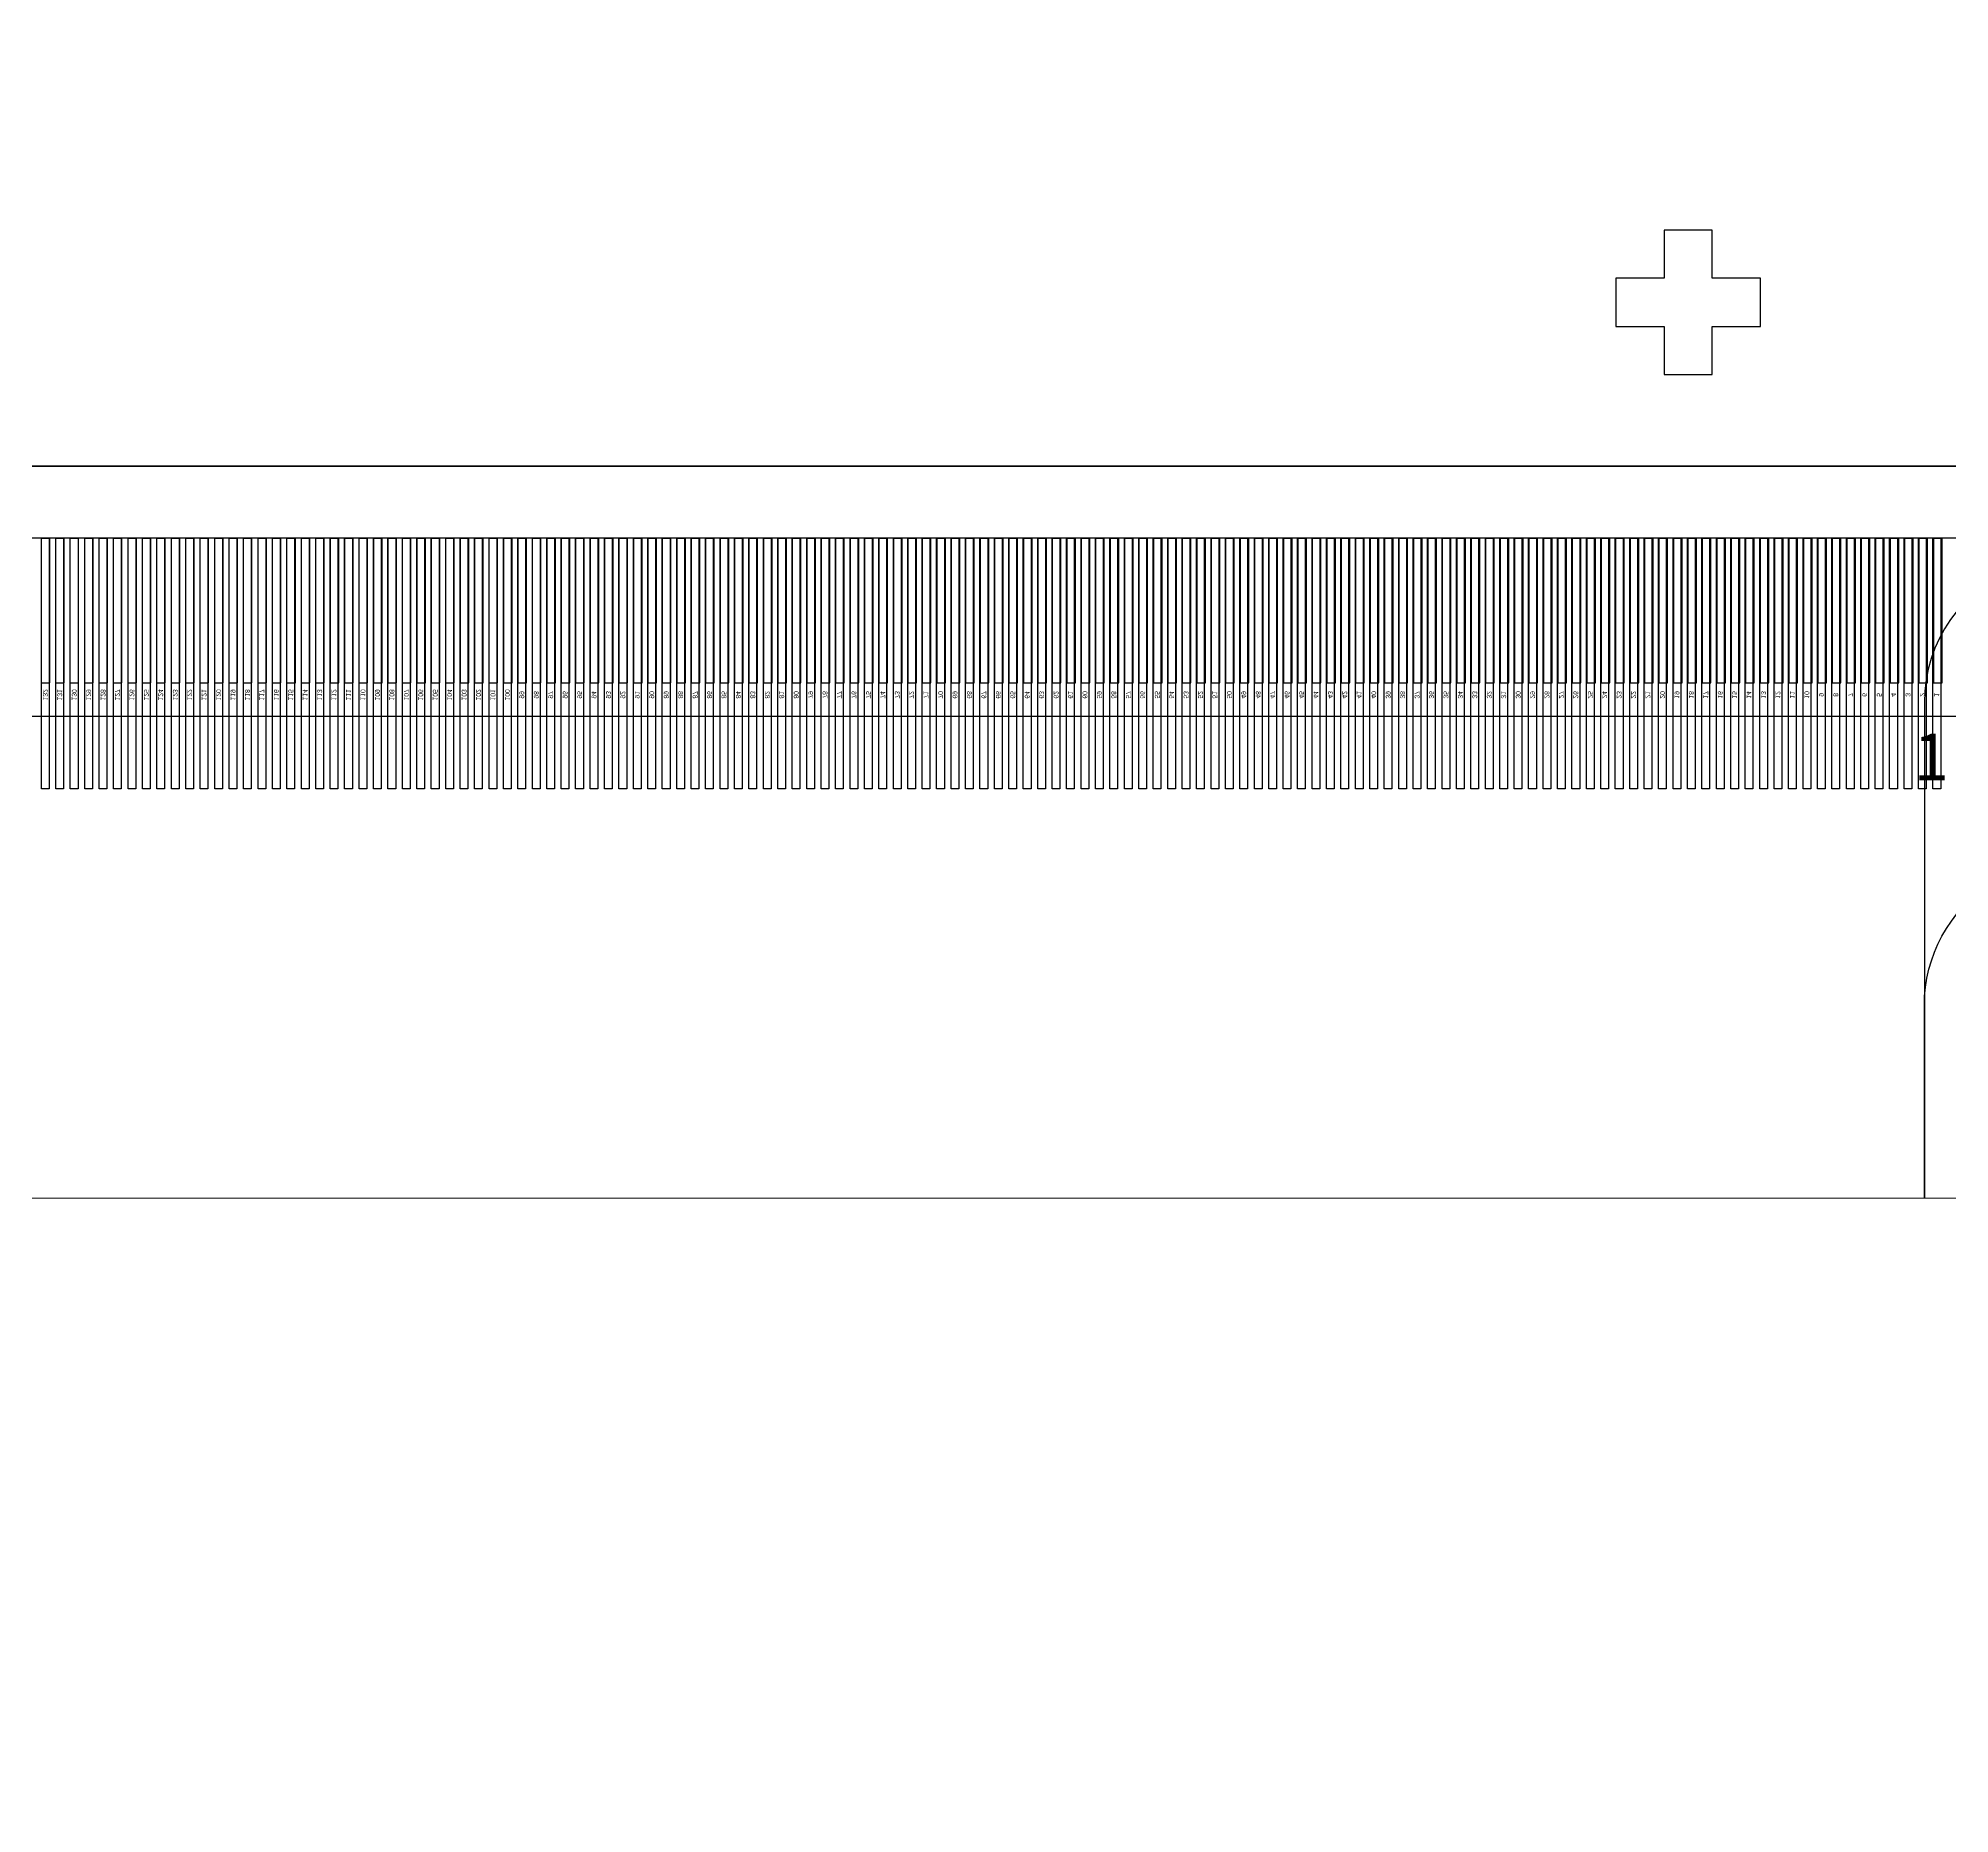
# Model space of a CAD drawing. Header units: inches. Extents: x 1765 to 5217, y -1519 to 441.
# Drawn here: x 4188.571 to 4192.541, y -764.237 to -760.55 of the extents above; entities that cross this region are included whole.
import ezdxf
from ezdxf.enums import TextEntityAlignment as Align

# ---------------------------------------------------------------- set-up
doc = ezdxf.new("R2010")
doc.units = ezdxf.units.IN
doc.header["$MEASUREMENT"] = 0
doc.layers.add('DIM', color=3, linetype='Continuous', lineweight=15)
doc.layers.add('L63', color=5, linetype='Continuous')
doc.styles.add('Chinese', font='')
doc.styles.add('MBC_Arial_Font', font='arial.ttf', dxfattribs={"width": 0.8})
doc.styles.add('宋体', font='')
doc.styles.get('Chinese').set_extended_font_data('SimSun')
doc.styles.get('宋体').set_extended_font_data('SimSun')
doc.dimstyles.new('YanXiu', dxfattribs={"dimtxt": 2.5, "dimasz": 2.2, "dimexe": 0.66, "dimexo": 0.66, "dimgap": 0.66, "dimtad": 0, "dimdsep": 46, "dimtxsty": 'Chinese', "dimcen": 0, "dimclrd": 119, "dimclre": 119, "dimclrt": 42, "dimazin": 2, "dimtfac": 1, "dimtofl": 0, "dimtmove": 0, "dimatfit": 3, "dimfxl": 0, "dimlwd": 5, "dimlwe": 5, "dimarcsym": 0})

# ---------------------------------------------------------------- blocks, each defined once
blk = doc.blocks.new('*D18')
at = {"layer": 'Defpoints', "color": 0, "transparency": 16777216}
for p in [(4193.7323, -761.9585), (4206.1187, -761.9585), (4189.3673, -762.9585)]:
    blk.add_point(p, dxfattribs=at)
at = {"layer": 'DIM', "color": 119, "lineweight": 5, "transparency": 16777216}
for p, q in [((4206.1187, -759.7585), (4206.1187, -757.5585)), ((4194.3923, -761.9585), (4206.7787, -761.9585)), ((4190.0273, -762.9585), (4206.7787, -762.9585)), ((4206.1187, -765.1585), (4206.1187, -767.3585))]:
    blk.add_line(p, q, dxfattribs=at)
at = {"layer": 'DIM', "color": 119, "transparency": 16777216}
for points in [[(4205.7521, -759.7585), (4206.4854, -759.7585), (4206.1187, -761.9585)], [(4205.7521, -765.1585), (4206.4854, -765.1585), (4206.1187, -762.9585)]]:
    blk.add_solid(points, dxfattribs=at)
at = {"layer": 'DIM', "color": 42, "transparency": 16777216, "insert": (4206.1187, -756.3916), "char_height": 2.5, "attachment_point": 5, "rotation": 90, "style": '宋体'}
blk.add_mtext('1', dxfattribs=at)

msp = doc.modelspace()

# ---------------------------------------------------------------- linework, layer by layer
msp.add_lwpolyline([(4205.0793, -727.2435), (4205.0793, -752.9585, -0.414214), (4196.0793, -761.9585), (4179.2923, -761.9585, -0.414214), (4170.2923, -752.9585), (4170.2923, -727.2435, -0.414214), (4178.7123, -718.8235), (4196.6593, -718.8235, -0.414214)], format="xyb", close=True)
at = {"color": 2}
msp.add_lwpolyline([(4205.0793, -727.2435), (4205.0793, -752.9585, -0.414214), (4196.0793, -761.9585), (4179.2923, -761.9585, -0.414214), (4170.2923, -752.9585), (4170.2923, -727.2435, -0.414214), (4178.7123, -718.8235), (4196.6593, -718.8235, -0.414214)], format="xyb", close=True, dxfattribs=at)
for points in [[(4182.8837, -762.9585), (4182.8837, -761.9294, 0.315299), (4182.6863, -761.6475), (4182.2732, -761.4971, -0.315299), (4182.0758, -761.2152), (4182.0758, -757.8079, 0.263643), (4181.93, -757.5505), (4180.5381, -756.7168, -0.263643), (4180.4408, -756.5452), (4180.4408, -754.4512, -0.414214), (4180.6408, -754.2512), (4194.7308, -754.2512, -0.414214), (4194.9308, -754.4512), (4194.9308, -756.5452, -0.263643), (4194.8336, -756.7168), (4193.4417, -757.5505, 0.263643), (4193.2958, -757.8079), (4193.2958, -761.2152, -0.315299), (4193.0984, -761.4971), (4192.6854, -761.6475, 0.315299), (4192.488, -761.9294), (4192.488, -762.9585)], [(4192.488, -762.9585), (4192.488, -762.5582, -0.254671), (4192.6253, -762.3062), (4192.9333, -762.1073, 0.254671), (4193.0248, -761.9393), (4193.0248, -761.7885, 0.414214), (4192.8248, -761.5885), (4182.5468, -761.5885, 0.414214), (4182.3468, -761.7885), (4182.3468, -761.9393, 0.254671), (4182.4384, -762.1073), (4182.7464, -762.3062, -0.254671), (4182.8837, -762.5582), (4182.8837, -762.9585)]]:
    msp.add_lwpolyline(points, format="xyb")
msp.add_lwpolyline([(4176.2774, -761.4385), (4199.0942, -761.4385)], close=True)
for points in [[(4188.5948, -761.5885), (4188.5768, -761.5885), (4188.5768, -761.8885), (4188.5948, -761.8885)], [(4188.5948, -761.5885), (4188.5768, -761.5885), (4188.5768, -761.8885), (4188.5948, -761.8885)], [(4188.6248, -761.5885), (4188.6068, -761.5885), (4188.6068, -761.8885), (4188.6248, -761.8885)], [(4188.6248, -761.5885), (4188.6068, -761.5885), (4188.6068, -761.8885), (4188.6248, -761.8885)], [(4188.6548, -761.5885), (4188.6368, -761.5885), (4188.6368, -761.8885), (4188.6548, -761.8885)], [(4188.6548, -761.5885), (4188.6368, -761.5885), (4188.6368, -761.8885), (4188.6548, -761.8885)], [(4188.6848, -761.5885), (4188.6668, -761.5885), (4188.6668, -761.8885), (4188.6848, -761.8885)], [(4188.6848, -761.5885), (4188.6668, -761.5885), (4188.6668, -761.8885), (4188.6848, -761.8885)], [(4188.7148, -761.5885), (4188.6968, -761.5885), (4188.6968, -761.8885), (4188.7148, -761.8885)], [(4188.7148, -761.5885), (4188.6968, -761.5885), (4188.6968, -761.8885), (4188.7148, -761.8885)], [(4188.7448, -761.5885), (4188.7268, -761.5885), (4188.7268, -761.8885), (4188.7448, -761.8885)], [(4188.7448, -761.5885), (4188.7268, -761.5885), (4188.7268, -761.8885), (4188.7448, -761.8885)], [(4188.7748, -761.5885), (4188.7568, -761.5885), (4188.7568, -761.8885), (4188.7748, -761.8885)], [(4188.7748, -761.5885), (4188.7568, -761.5885), (4188.7568, -761.8885), (4188.7748, -761.8885)], [(4188.8048, -761.5885), (4188.7868, -761.5885), (4188.7868, -761.8885), (4188.8048, -761.8885)], [(4188.8048, -761.5885), (4188.7868, -761.5885), (4188.7868, -761.8885), (4188.8048, -761.8885)], [(4188.8348, -761.5885), (4188.8168, -761.5885), (4188.8168, -761.8885), (4188.8348, -761.8885)], [(4188.8348, -761.5885), (4188.8168, -761.5885), (4188.8168, -761.8885), (4188.8348, -761.8885)], [(4188.8648, -761.5885), (4188.8468, -761.5885), (4188.8468, -761.8885), (4188.8648, -761.8885)], [(4188.8648, -761.5885), (4188.8468, -761.5885), (4188.8468, -761.8885), (4188.8648, -761.8885)], [(4188.8948, -761.5885), (4188.8768, -761.5885), (4188.8768, -761.8885), (4188.8948, -761.8885)], [(4188.8948, -761.5885), (4188.8768, -761.5885), (4188.8768, -761.8885), (4188.8948, -761.8885)], [(4188.9248, -761.5885), (4188.9068, -761.5885), (4188.9068, -761.8885), (4188.9248, -761.8885)], [(4188.9248, -761.5885), (4188.9068, -761.5885), (4188.9068, -761.8885), (4188.9248, -761.8885)], [(4188.9548, -761.5885), (4188.9368, -761.5885), (4188.9368, -761.8885), (4188.9548, -761.8885)], [(4188.9548, -761.5885), (4188.9368, -761.5885), (4188.9368, -761.8885), (4188.9548, -761.8885)], [(4188.9848, -761.5885), (4188.9668, -761.5885), (4188.9668, -761.8885), (4188.9848, -761.8885)], [(4188.9848, -761.5885), (4188.9668, -761.5885), (4188.9668, -761.8885), (4188.9848, -761.8885)], [(4189.0148, -761.5885), (4188.9968, -761.5885), (4188.9968, -761.8885), (4189.0148, -761.8885)], [(4189.0148, -761.5885), (4188.9968, -761.5885), (4188.9968, -761.8885), (4189.0148, -761.8885)], [(4189.0448, -761.5885), (4189.0268, -761.5885), (4189.0268, -761.8885), (4189.0448, -761.8885)], [(4189.0448, -761.5885), (4189.0268, -761.5885), (4189.0268, -761.8885), (4189.0448, -761.8885)], [(4189.0748, -761.5885), (4189.0568, -761.5885), (4189.0568, -761.8885), (4189.0748, -761.8885)], [(4189.0748, -761.5885), (4189.0568, -761.5885), (4189.0568, -761.8885), (4189.0748, -761.8885)], [(4189.1048, -761.5885), (4189.0868, -761.5885), (4189.0868, -761.8885), (4189.1048, -761.8885)], [(4189.1048, -761.5885), (4189.0868, -761.5885), (4189.0868, -761.8885), (4189.1048, -761.8885)], [(4189.1348, -761.5885), (4189.1168, -761.5885), (4189.1168, -761.8885), (4189.1348, -761.8885)], [(4189.1348, -761.5885), (4189.1168, -761.5885), (4189.1168, -761.8885), (4189.1348, -761.8885)], [(4189.1648, -761.5885), (4189.1468, -761.5885), (4189.1468, -761.8885), (4189.1648, -761.8885)], [(4189.1648, -761.5885), (4189.1468, -761.5885), (4189.1468, -761.8885), (4189.1648, -761.8885)], [(4189.1948, -761.5885), (4189.1768, -761.5885), (4189.1768, -761.8885), (4189.1948, -761.8885)], [(4189.1948, -761.5885), (4189.1768, -761.5885), (4189.1768, -761.8885), (4189.1948, -761.8885)], [(4189.2248, -761.5885), (4189.2068, -761.5885), (4189.2068, -761.8885), (4189.2248, -761.8885)], [(4189.2248, -761.5885), (4189.2068, -761.5885), (4189.2068, -761.8885), (4189.2248, -761.8885)], [(4189.2548, -761.5885), (4189.2368, -761.5885), (4189.2368, -761.8885), (4189.2548, -761.8885)], [(4189.2548, -761.5885), (4189.2368, -761.5885), (4189.2368, -761.8885), (4189.2548, -761.8885)], [(4189.2848, -761.5885), (4189.2668, -761.5885), (4189.2668, -761.8885), (4189.2848, -761.8885)], [(4189.2848, -761.5885), (4189.2668, -761.5885), (4189.2668, -761.8885), (4189.2848, -761.8885)], [(4189.3148, -761.5885), (4189.2968, -761.5885), (4189.2968, -761.8885), (4189.3148, -761.8885)], [(4189.3148, -761.5885), (4189.2968, -761.5885), (4189.2968, -761.8885), (4189.3148, -761.8885)], [(4189.3448, -761.5885), (4189.3268, -761.5885), (4189.3268, -761.8885), (4189.3448, -761.8885)], [(4189.3448, -761.5885), (4189.3268, -761.5885), (4189.3268, -761.8885), (4189.3448, -761.8885)], [(4189.3748, -761.5885), (4189.3568, -761.5885), (4189.3568, -761.8885), (4189.3748, -761.8885)], [(4189.3748, -761.5885), (4189.3568, -761.5885), (4189.3568, -761.8885), (4189.3748, -761.8885)], [(4189.4048, -761.5885), (4189.3868, -761.5885), (4189.3868, -761.8885), (4189.4048, -761.8885)], [(4189.4048, -761.5885), (4189.3868, -761.5885), (4189.3868, -761.8885), (4189.4048, -761.8885)], [(4189.4348, -761.5885), (4189.4168, -761.5885), (4189.4168, -761.8885), (4189.4348, -761.8885)], [(4189.4348, -761.5885), (4189.4168, -761.5885), (4189.4168, -761.8885), (4189.4348, -761.8885)], [(4189.4648, -761.5885), (4189.4468, -761.5885), (4189.4468, -761.8885), (4189.4648, -761.8885)], [(4189.4648, -761.5885), (4189.4468, -761.5885), (4189.4468, -761.8885), (4189.4648, -761.8885)], [(4189.4948, -761.5885), (4189.4768, -761.5885), (4189.4768, -761.8885), (4189.4948, -761.8885)], [(4189.4948, -761.5885), (4189.4768, -761.5885), (4189.4768, -761.8885), (4189.4948, -761.8885)], [(4189.5248, -761.5885), (4189.5068, -761.5885), (4189.5068, -761.8885), (4189.5248, -761.8885)], [(4189.5248, -761.5885), (4189.5068, -761.5885), (4189.5068, -761.8885), (4189.5248, -761.8885)], [(4189.5548, -761.5885), (4189.5368, -761.5885), (4189.5368, -761.8885), (4189.5548, -761.8885)], [(4189.5548, -761.5885), (4189.5368, -761.5885), (4189.5368, -761.8885), (4189.5548, -761.8885)], [(4189.5848, -761.5885), (4189.5668, -761.5885), (4189.5668, -761.8885), (4189.5848, -761.8885)], [(4189.5848, -761.5885), (4189.5668, -761.5885), (4189.5668, -761.8885), (4189.5848, -761.8885)], [(4189.6148, -761.5885), (4189.5968, -761.5885), (4189.5968, -761.8885), (4189.6148, -761.8885)], [(4189.6148, -761.5885), (4189.5968, -761.5885), (4189.5968, -761.8885), (4189.6148, -761.8885)], [(4189.6448, -761.5885), (4189.6268, -761.5885), (4189.6268, -761.8885), (4189.6448, -761.8885)], [(4189.6448, -761.5885), (4189.6268, -761.5885), (4189.6268, -761.8885), (4189.6448, -761.8885)], [(4189.6748, -761.5885), (4189.6568, -761.5885), (4189.6568, -761.8885), (4189.6748, -761.8885)], [(4189.6748, -761.5885), (4189.6568, -761.5885), (4189.6568, -761.8885), (4189.6748, -761.8885)], [(4189.7048, -761.5885), (4189.6868, -761.5885), (4189.6868, -761.8885), (4189.7048, -761.8885)], [(4189.7048, -761.5885), (4189.6868, -761.5885), (4189.6868, -761.8885), (4189.7048, -761.8885)], [(4189.7348, -761.5885), (4189.7168, -761.5885), (4189.7168, -761.8885), (4189.7348, -761.8885)], [(4189.7348, -761.5885), (4189.7168, -761.5885), (4189.7168, -761.8885), (4189.7348, -761.8885)], [(4189.7648, -761.5885), (4189.7468, -761.5885), (4189.7468, -761.8885), (4189.7648, -761.8885)], [(4189.7648, -761.5885), (4189.7468, -761.5885), (4189.7468, -761.8885), (4189.7648, -761.8885)], [(4189.7948, -761.5885), (4189.7768, -761.5885), (4189.7768, -761.8885), (4189.7948, -761.8885)], [(4189.7948, -761.5885), (4189.7768, -761.5885), (4189.7768, -761.8885), (4189.7948, -761.8885)], [(4189.8248, -761.5885), (4189.8068, -761.5885), (4189.8068, -761.8885), (4189.8248, -761.8885)], [(4189.8248, -761.5885), (4189.8068, -761.5885), (4189.8068, -761.8885), (4189.8248, -761.8885)], [(4189.8548, -761.5885), (4189.8368, -761.5885), (4189.8368, -761.8885), (4189.8548, -761.8885)], [(4189.8548, -761.5885), (4189.8368, -761.5885), (4189.8368, -761.8885), (4189.8548, -761.8885)], [(4189.8848, -761.5885), (4189.8668, -761.5885), (4189.8668, -761.8885), (4189.8848, -761.8885)], [(4189.8848, -761.5885), (4189.8668, -761.5885), (4189.8668, -761.8885), (4189.8848, -761.8885)], [(4189.9148, -761.5885), (4189.8968, -761.5885), (4189.8968, -761.8885), (4189.9148, -761.8885)], [(4189.9148, -761.5885), (4189.8968, -761.5885), (4189.8968, -761.8885), (4189.9148, -761.8885)], [(4189.9448, -761.5885), (4189.9268, -761.5885), (4189.9268, -761.8885), (4189.9448, -761.8885)], [(4189.9448, -761.5885), (4189.9268, -761.5885), (4189.9268, -761.8885), (4189.9448, -761.8885)], [(4189.9748, -761.5885), (4189.9568, -761.5885), (4189.9568, -761.8885), (4189.9748, -761.8885)], [(4189.9748, -761.5885), (4189.9568, -761.5885), (4189.9568, -761.8885), (4189.9748, -761.8885)], [(4190.0048, -761.5885), (4189.9868, -761.5885), (4189.9868, -761.8885), (4190.0048, -761.8885)], [(4190.0048, -761.5885), (4189.9868, -761.5885), (4189.9868, -761.8885), (4190.0048, -761.8885)], [(4190.0348, -761.5885), (4190.0168, -761.5885), (4190.0168, -761.8885), (4190.0348, -761.8885)], [(4190.0348, -761.5885), (4190.0168, -761.5885), (4190.0168, -761.8885), (4190.0348, -761.8885)], [(4190.0648, -761.5885), (4190.0468, -761.5885), (4190.0468, -761.8885), (4190.0648, -761.8885)], [(4190.0648, -761.5885), (4190.0468, -761.5885), (4190.0468, -761.8885), (4190.0648, -761.8885)], [(4190.0948, -761.5885), (4190.0768, -761.5885), (4190.0768, -761.8885), (4190.0948, -761.8885)], [(4190.0948, -761.5885), (4190.0768, -761.5885), (4190.0768, -761.8885), (4190.0948, -761.8885)], [(4190.1248, -761.5885), (4190.1068, -761.5885), (4190.1068, -761.8885), (4190.1248, -761.8885)], [(4190.1248, -761.5885), (4190.1068, -761.5885), (4190.1068, -761.8885), (4190.1248, -761.8885)], [(4190.1548, -761.5885), (4190.1368, -761.5885), (4190.1368, -761.8885), (4190.1548, -761.8885)], [(4190.1548, -761.5885), (4190.1368, -761.5885), (4190.1368, -761.8885), (4190.1548, -761.8885)], [(4190.1848, -761.5885), (4190.1668, -761.5885), (4190.1668, -761.8885), (4190.1848, -761.8885)], [(4190.1848, -761.5885), (4190.1668, -761.5885), (4190.1668, -761.8885), (4190.1848, -761.8885)], [(4190.2148, -761.5885), (4190.1968, -761.5885), (4190.1968, -761.8885), (4190.2148, -761.8885)], [(4190.2148, -761.5885), (4190.1968, -761.5885), (4190.1968, -761.8885), (4190.2148, -761.8885)], [(4190.2448, -761.5885), (4190.2268, -761.5885), (4190.2268, -761.8885), (4190.2448, -761.8885)], [(4190.2448, -761.5885), (4190.2268, -761.5885), (4190.2268, -761.8885), (4190.2448, -761.8885)], [(4190.2748, -761.5885), (4190.2568, -761.5885), (4190.2568, -761.8885), (4190.2748, -761.8885)], [(4190.2748, -761.5885), (4190.2568, -761.5885), (4190.2568, -761.8885), (4190.2748, -761.8885)], [(4190.3048, -761.5885), (4190.2868, -761.5885), (4190.2868, -761.8885), (4190.3048, -761.8885)], [(4190.3048, -761.5885), (4190.2868, -761.5885), (4190.2868, -761.8885), (4190.3048, -761.8885)], [(4190.3348, -761.5885), (4190.3168, -761.5885), (4190.3168, -761.8885), (4190.3348, -761.8885)], [(4190.3348, -761.5885), (4190.3168, -761.5885), (4190.3168, -761.8885), (4190.3348, -761.8885)], [(4190.3648, -761.5885), (4190.3468, -761.5885), (4190.3468, -761.8885), (4190.3648, -761.8885)], [(4190.3648, -761.5885), (4190.3468, -761.5885), (4190.3468, -761.8885), (4190.3648, -761.8885)], [(4190.3948, -761.5885), (4190.3768, -761.5885), (4190.3768, -761.8885), (4190.3948, -761.8885)], [(4190.3948, -761.5885), (4190.3768, -761.5885), (4190.3768, -761.8885), (4190.3948, -761.8885)], [(4190.4248, -761.5885), (4190.4068, -761.5885), (4190.4068, -761.8885), (4190.4248, -761.8885)], [(4190.4248, -761.5885), (4190.4068, -761.5885), (4190.4068, -761.8885), (4190.4248, -761.8885)], [(4190.4548, -761.5885), (4190.4368, -761.5885), (4190.4368, -761.8885), (4190.4548, -761.8885)], [(4190.4548, -761.5885), (4190.4368, -761.5885), (4190.4368, -761.8885), (4190.4548, -761.8885)], [(4190.4848, -761.5885), (4190.4668, -761.5885), (4190.4668, -761.8885), (4190.4848, -761.8885)], [(4190.4848, -761.5885), (4190.4668, -761.5885), (4190.4668, -761.8885), (4190.4848, -761.8885)], [(4190.5148, -761.5885), (4190.4968, -761.5885), (4190.4968, -761.8885), (4190.5148, -761.8885)], [(4190.5148, -761.5885), (4190.4968, -761.5885), (4190.4968, -761.8885), (4190.5148, -761.8885)], [(4190.5448, -761.5885), (4190.5268, -761.5885), (4190.5268, -761.8885), (4190.5448, -761.8885)], [(4190.5448, -761.5885), (4190.5268, -761.5885), (4190.5268, -761.8885), (4190.5448, -761.8885)], [(4190.5748, -761.5885), (4190.5568, -761.5885), (4190.5568, -761.8885), (4190.5748, -761.8885)], [(4190.5748, -761.5885), (4190.5568, -761.5885), (4190.5568, -761.8885), (4190.5748, -761.8885)], [(4190.6048, -761.5885), (4190.5868, -761.5885), (4190.5868, -761.8885), (4190.6048, -761.8885)], [(4190.6048, -761.5885), (4190.5868, -761.5885), (4190.5868, -761.8885), (4190.6048, -761.8885)], [(4190.6348, -761.5885), (4190.6168, -761.5885), (4190.6168, -761.8885), (4190.6348, -761.8885)], [(4190.6348, -761.5885), (4190.6168, -761.5885), (4190.6168, -761.8885), (4190.6348, -761.8885)], [(4190.6648, -761.5885), (4190.6468, -761.5885), (4190.6468, -761.8885), (4190.6648, -761.8885)], [(4190.6648, -761.5885), (4190.6468, -761.5885), (4190.6468, -761.8885), (4190.6648, -761.8885)], [(4190.6948, -761.5885), (4190.6768, -761.5885), (4190.6768, -761.8885), (4190.6948, -761.8885)], [(4190.6948, -761.5885), (4190.6768, -761.5885), (4190.6768, -761.8885), (4190.6948, -761.8885)], [(4190.7248, -761.5885), (4190.7068, -761.5885), (4190.7068, -761.8885), (4190.7248, -761.8885)], [(4190.7248, -761.5885), (4190.7068, -761.5885), (4190.7068, -761.8885), (4190.7248, -761.8885)], [(4190.7548, -761.5885), (4190.7368, -761.5885), (4190.7368, -761.8885), (4190.7548, -761.8885)], [(4190.7548, -761.5885), (4190.7368, -761.5885), (4190.7368, -761.8885), (4190.7548, -761.8885)], [(4190.7848, -761.5885), (4190.7668, -761.5885), (4190.7668, -761.8885), (4190.7848, -761.8885)], [(4190.7848, -761.5885), (4190.7668, -761.5885), (4190.7668, -761.8885), (4190.7848, -761.8885)], [(4190.8148, -761.5885), (4190.7968, -761.5885), (4190.7968, -761.8885), (4190.8148, -761.8885)], [(4190.8148, -761.5885), (4190.7968, -761.5885), (4190.7968, -761.8885), (4190.8148, -761.8885)], [(4190.8448, -761.5885), (4190.8268, -761.5885), (4190.8268, -761.8885), (4190.8448, -761.8885)], [(4190.8448, -761.5885), (4190.8268, -761.5885), (4190.8268, -761.8885), (4190.8448, -761.8885)], [(4190.8748, -761.5885), (4190.8568, -761.5885), (4190.8568, -761.8885), (4190.8748, -761.8885)], [(4190.8748, -761.5885), (4190.8568, -761.5885), (4190.8568, -761.8885), (4190.8748, -761.8885)], [(4190.9048, -761.5885), (4190.8868, -761.5885), (4190.8868, -761.8885), (4190.9048, -761.8885)], [(4190.9048, -761.5885), (4190.8868, -761.5885), (4190.8868, -761.8885), (4190.9048, -761.8885)], [(4190.9348, -761.5885), (4190.9168, -761.5885), (4190.9168, -761.8885), (4190.9348, -761.8885)], [(4190.9348, -761.5885), (4190.9168, -761.5885), (4190.9168, -761.8885), (4190.9348, -761.8885)], [(4190.9648, -761.5885), (4190.9468, -761.5885), (4190.9468, -761.8885), (4190.9648, -761.8885)], [(4190.9648, -761.5885), (4190.9468, -761.5885), (4190.9468, -761.8885), (4190.9648, -761.8885)], [(4190.9948, -761.5885), (4190.9768, -761.5885), (4190.9768, -761.8885), (4190.9948, -761.8885)], [(4190.9948, -761.5885), (4190.9768, -761.5885), (4190.9768, -761.8885), (4190.9948, -761.8885)], [(4191.0248, -761.5885), (4191.0068, -761.5885), (4191.0068, -761.8885), (4191.0248, -761.8885)], [(4191.0248, -761.5885), (4191.0068, -761.5885), (4191.0068, -761.8885), (4191.0248, -761.8885)], [(4191.0548, -761.5885), (4191.0368, -761.5885), (4191.0368, -761.8885), (4191.0548, -761.8885)], [(4191.0548, -761.5885), (4191.0368, -761.5885), (4191.0368, -761.8885), (4191.0548, -761.8885)], [(4191.0848, -761.5885), (4191.0668, -761.5885), (4191.0668, -761.8885), (4191.0848, -761.8885)], [(4191.0848, -761.5885), (4191.0668, -761.5885), (4191.0668, -761.8885), (4191.0848, -761.8885)], [(4191.1148, -761.5885), (4191.0968, -761.5885), (4191.0968, -761.8885), (4191.1148, -761.8885)], [(4191.1148, -761.5885), (4191.0968, -761.5885), (4191.0968, -761.8885), (4191.1148, -761.8885)], [(4191.1448, -761.5885), (4191.1268, -761.5885), (4191.1268, -761.8885), (4191.1448, -761.8885)], [(4191.1448, -761.5885), (4191.1268, -761.5885), (4191.1268, -761.8885), (4191.1448, -761.8885)], [(4191.1748, -761.5885), (4191.1568, -761.5885), (4191.1568, -761.8885), (4191.1748, -761.8885)], [(4191.1748, -761.5885), (4191.1568, -761.5885), (4191.1568, -761.8885), (4191.1748, -761.8885)], [(4191.2048, -761.5885), (4191.1868, -761.5885), (4191.1868, -761.8885), (4191.2048, -761.8885)], [(4191.2048, -761.5885), (4191.1868, -761.5885), (4191.1868, -761.8885), (4191.2048, -761.8885)], [(4191.2348, -761.5885), (4191.2168, -761.5885), (4191.2168, -761.8885), (4191.2348, -761.8885)], [(4191.2348, -761.5885), (4191.2168, -761.5885), (4191.2168, -761.8885), (4191.2348, -761.8885)], [(4191.2648, -761.5885), (4191.2468, -761.5885), (4191.2468, -761.8885), (4191.2648, -761.8885)], [(4191.2648, -761.5885), (4191.2468, -761.5885), (4191.2468, -761.8885), (4191.2648, -761.8885)], [(4191.2948, -761.5885), (4191.2768, -761.5885), (4191.2768, -761.8885), (4191.2948, -761.8885)], [(4191.2948, -761.5885), (4191.2768, -761.5885), (4191.2768, -761.8885), (4191.2948, -761.8885)], [(4191.3248, -761.5885), (4191.3068, -761.5885), (4191.3068, -761.8885), (4191.3248, -761.8885)], [(4191.3248, -761.5885), (4191.3068, -761.5885), (4191.3068, -761.8885), (4191.3248, -761.8885)], [(4191.3548, -761.5885), (4191.3368, -761.5885), (4191.3368, -761.8885), (4191.3548, -761.8885)], [(4191.3548, -761.5885), (4191.3368, -761.5885), (4191.3368, -761.8885), (4191.3548, -761.8885)], [(4191.3848, -761.5885), (4191.3668, -761.5885), (4191.3668, -761.8885), (4191.3848, -761.8885)], [(4191.3848, -761.5885), (4191.3668, -761.5885), (4191.3668, -761.8885), (4191.3848, -761.8885)], [(4191.4148, -761.5885), (4191.3968, -761.5885), (4191.3968, -761.8885), (4191.4148, -761.8885)], [(4191.4148, -761.5885), (4191.3968, -761.5885), (4191.3968, -761.8885), (4191.4148, -761.8885)], [(4191.4448, -761.5885), (4191.4268, -761.5885), (4191.4268, -761.8885), (4191.4448, -761.8885)], [(4191.4448, -761.5885), (4191.4268, -761.5885), (4191.4268, -761.8885), (4191.4448, -761.8885)], [(4191.4748, -761.5885), (4191.4568, -761.5885), (4191.4568, -761.8885), (4191.4748, -761.8885)], [(4191.4748, -761.5885), (4191.4568, -761.5885), (4191.4568, -761.8885), (4191.4748, -761.8885)], [(4191.5048, -761.5885), (4191.4868, -761.5885), (4191.4868, -761.8885), (4191.5048, -761.8885)], [(4191.5048, -761.5885), (4191.4868, -761.5885), (4191.4868, -761.8885), (4191.5048, -761.8885)], [(4191.5348, -761.5885), (4191.5168, -761.5885), (4191.5168, -761.8885), (4191.5348, -761.8885)], [(4191.5348, -761.5885), (4191.5168, -761.5885), (4191.5168, -761.8885), (4191.5348, -761.8885)], [(4191.5648, -761.5885), (4191.5468, -761.5885), (4191.5468, -761.8885), (4191.5648, -761.8885)], [(4191.5648, -761.5885), (4191.5468, -761.5885), (4191.5468, -761.8885), (4191.5648, -761.8885)], [(4191.5948, -761.5885), (4191.5768, -761.5885), (4191.5768, -761.8885), (4191.5948, -761.8885)], [(4191.5948, -761.5885), (4191.5768, -761.5885), (4191.5768, -761.8885), (4191.5948, -761.8885)], [(4191.6248, -761.5885), (4191.6068, -761.5885), (4191.6068, -761.8885), (4191.6248, -761.8885)], [(4191.6248, -761.5885), (4191.6068, -761.5885), (4191.6068, -761.8885), (4191.6248, -761.8885)], [(4191.6548, -761.5885), (4191.6368, -761.5885), (4191.6368, -761.8885), (4191.6548, -761.8885)], [(4191.6548, -761.5885), (4191.6368, -761.5885), (4191.6368, -761.8885), (4191.6548, -761.8885)], [(4191.6848, -761.5885), (4191.6668, -761.5885), (4191.6668, -761.8885), (4191.6848, -761.8885)], [(4191.6848, -761.5885), (4191.6668, -761.5885), (4191.6668, -761.8885), (4191.6848, -761.8885)], [(4191.7148, -761.5885), (4191.6968, -761.5885), (4191.6968, -761.8885), (4191.7148, -761.8885)], [(4191.7148, -761.5885), (4191.6968, -761.5885), (4191.6968, -761.8885), (4191.7148, -761.8885)], [(4191.7448, -761.5885), (4191.7268, -761.5885), (4191.7268, -761.8885), (4191.7448, -761.8885)], [(4191.7448, -761.5885), (4191.7268, -761.5885), (4191.7268, -761.8885), (4191.7448, -761.8885)], [(4191.7748, -761.5885), (4191.7568, -761.5885), (4191.7568, -761.8885), (4191.7748, -761.8885)], [(4191.7748, -761.5885), (4191.7568, -761.5885), (4191.7568, -761.8885), (4191.7748, -761.8885)], [(4191.8048, -761.5885), (4191.7868, -761.5885), (4191.7868, -761.8885), (4191.8048, -761.8885)], [(4191.8048, -761.5885), (4191.7868, -761.5885), (4191.7868, -761.8885), (4191.8048, -761.8885)], [(4191.8348, -761.5885), (4191.8168, -761.5885), (4191.8168, -761.8885), (4191.8348, -761.8885)], [(4191.8348, -761.5885), (4191.8168, -761.5885), (4191.8168, -761.8885), (4191.8348, -761.8885)], [(4191.8648, -761.5885), (4191.8468, -761.5885), (4191.8468, -761.8885), (4191.8648, -761.8885)], [(4191.8648, -761.5885), (4191.8468, -761.5885), (4191.8468, -761.8885), (4191.8648, -761.8885)], [(4191.8948, -761.5885), (4191.8768, -761.5885), (4191.8768, -761.8885), (4191.8948, -761.8885)], [(4191.8948, -761.5885), (4191.8768, -761.5885), (4191.8768, -761.8885), (4191.8948, -761.8885)], [(4191.9248, -761.5885), (4191.9068, -761.5885), (4191.9068, -761.8885), (4191.9248, -761.8885)], [(4191.9248, -761.5885), (4191.9068, -761.5885), (4191.9068, -761.8885), (4191.9248, -761.8885)], [(4191.9548, -761.5885), (4191.9368, -761.5885), (4191.9368, -761.8885), (4191.9548, -761.8885)], [(4191.9548, -761.5885), (4191.9368, -761.5885), (4191.9368, -761.8885), (4191.9548, -761.8885)], [(4191.9848, -761.5885), (4191.9668, -761.5885), (4191.9668, -761.8885), (4191.9848, -761.8885)], [(4191.9848, -761.5885), (4191.9668, -761.5885), (4191.9668, -761.8885), (4191.9848, -761.8885)], [(4192.0148, -761.5885), (4191.9968, -761.5885), (4191.9968, -761.8885), (4192.0148, -761.8885)], [(4192.0148, -761.5885), (4191.9968, -761.5885), (4191.9968, -761.8885), (4192.0148, -761.8885)], [(4192.0448, -761.5885), (4192.0268, -761.5885), (4192.0268, -761.8885), (4192.0448, -761.8885)], [(4192.0448, -761.5885), (4192.0268, -761.5885), (4192.0268, -761.8885), (4192.0448, -761.8885)], [(4192.0748, -761.5885), (4192.0568, -761.5885), (4192.0568, -761.8885), (4192.0748, -761.8885)], [(4192.0748, -761.5885), (4192.0568, -761.5885), (4192.0568, -761.8885), (4192.0748, -761.8885)], [(4192.1048, -761.5885), (4192.0868, -761.5885), (4192.0868, -761.8885), (4192.1048, -761.8885)], [(4192.1048, -761.5885), (4192.0868, -761.5885), (4192.0868, -761.8885), (4192.1048, -761.8885)], [(4192.1348, -761.5885), (4192.1168, -761.5885), (4192.1168, -761.8885), (4192.1348, -761.8885)], [(4192.1348, -761.5885), (4192.1168, -761.5885), (4192.1168, -761.8885), (4192.1348, -761.8885)], [(4192.1648, -761.5885), (4192.1468, -761.5885), (4192.1468, -761.8885), (4192.1648, -761.8885)], [(4192.1648, -761.5885), (4192.1468, -761.5885), (4192.1468, -761.8885), (4192.1648, -761.8885)], [(4192.1948, -761.5885), (4192.1768, -761.5885), (4192.1768, -761.8885), (4192.1948, -761.8885)], [(4192.1948, -761.5885), (4192.1768, -761.5885), (4192.1768, -761.8885), (4192.1948, -761.8885)], [(4192.2248, -761.5885), (4192.2068, -761.5885), (4192.2068, -761.8885), (4192.2248, -761.8885)], [(4192.2248, -761.5885), (4192.2068, -761.5885), (4192.2068, -761.8885), (4192.2248, -761.8885)], [(4192.2548, -761.5885), (4192.2368, -761.5885), (4192.2368, -761.8885), (4192.2548, -761.8885)], [(4192.2548, -761.5885), (4192.2368, -761.5885), (4192.2368, -761.8885), (4192.2548, -761.8885)], [(4192.2848, -761.5885), (4192.2668, -761.5885), (4192.2668, -761.8885), (4192.2848, -761.8885)], [(4192.2848, -761.5885), (4192.2668, -761.5885), (4192.2668, -761.8885), (4192.2848, -761.8885)], [(4192.3148, -761.5885), (4192.2968, -761.5885), (4192.2968, -761.8885), (4192.3148, -761.8885)], [(4192.3148, -761.5885), (4192.2968, -761.5885), (4192.2968, -761.8885), (4192.3148, -761.8885)], [(4192.3448, -761.5885), (4192.3268, -761.5885), (4192.3268, -761.8885), (4192.3448, -761.8885)], [(4192.3448, -761.5885), (4192.3268, -761.5885), (4192.3268, -761.8885), (4192.3448, -761.8885)]]:
    msp.add_lwpolyline(points, close=True, dxfattribs=at)
at = {"color": 0}
for points in [[(4188.5775, -761.5885), (4188.5935, -761.5885), (4188.5935, -762.109), (4188.5775, -762.109)], [(4188.6075, -761.5885), (4188.6235, -761.5885), (4188.6235, -762.109), (4188.6075, -762.109)], [(4188.6375, -761.5885), (4188.6535, -761.5885), (4188.6535, -762.109), (4188.6375, -762.109)], [(4188.6674, -761.5885), (4188.6834, -761.5885), (4188.6834, -762.109), (4188.6674, -762.109)], [(4188.6974, -761.5885), (4188.7134, -761.5885), (4188.7134, -762.109), (4188.6974, -762.109)], [(4188.7274, -761.5885), (4188.7434, -761.5885), (4188.7434, -762.109), (4188.7274, -762.109)], [(4188.7574, -761.5885), (4188.7734, -761.5885), (4188.7734, -762.109), (4188.7574, -762.109)], [(4188.7874, -761.5885), (4188.8034, -761.5885), (4188.8034, -762.109), (4188.7874, -762.109)], [(4188.8174, -761.5885), (4188.8334, -761.5885), (4188.8334, -762.109), (4188.8174, -762.109)], [(4188.8474, -761.5885), (4188.8634, -761.5885), (4188.8634, -762.109), (4188.8474, -762.109)], [(4188.8774, -761.5885), (4188.8934, -761.5885), (4188.8934, -762.109), (4188.8774, -762.109)], [(4188.9073, -761.5885), (4188.9233, -761.5885), (4188.9233, -762.109), (4188.9073, -762.109)], [(4188.9373, -761.5885), (4188.9533, -761.5885), (4188.9533, -762.109), (4188.9373, -762.109)], [(4188.9673, -761.5885), (4188.9833, -761.5885), (4188.9833, -762.109), (4188.9673, -762.109)], [(4188.9973, -761.5885), (4189.0133, -761.5885), (4189.0133, -762.109), (4188.9973, -762.109)], [(4189.0273, -761.5885), (4189.0433, -761.5885), (4189.0433, -762.109), (4189.0273, -762.109)], [(4189.0573, -761.5885), (4189.0733, -761.5885), (4189.0733, -762.109), (4189.0573, -762.109)], [(4189.0873, -761.5885), (4189.1033, -761.5885), (4189.1033, -762.109), (4189.0873, -762.109)], [(4189.1173, -761.5885), (4189.1333, -761.5885), (4189.1333, -762.109), (4189.1173, -762.109)], [(4189.1473, -761.5885), (4189.1633, -761.5885), (4189.1633, -762.109), (4189.1473, -762.109)], [(4189.1772, -761.5885), (4189.1932, -761.5885), (4189.1932, -762.109), (4189.1772, -762.109)], [(4189.2072, -761.5885), (4189.2232, -761.5885), (4189.2232, -762.109), (4189.2072, -762.109)], [(4189.2372, -761.5885), (4189.2532, -761.5885), (4189.2532, -762.109), (4189.2372, -762.109)], [(4189.2672, -761.5885), (4189.2832, -761.5885), (4189.2832, -762.109), (4189.2672, -762.109)], [(4189.2972, -761.5885), (4189.3132, -761.5885), (4189.3132, -762.109), (4189.2972, -762.109)], [(4189.3272, -761.5885), (4189.3432, -761.5885), (4189.3432, -762.109), (4189.3272, -762.109)], [(4189.3572, -761.5885), (4189.3732, -761.5885), (4189.3732, -762.109), (4189.3572, -762.109)], [(4189.3872, -761.5885), (4189.4032, -761.5885), (4189.4032, -762.109), (4189.3872, -762.109)], [(4189.4171, -761.5885), (4189.4331, -761.5885), (4189.4331, -762.109), (4189.4171, -762.109)], [(4189.4471, -761.5885), (4189.4631, -761.5885), (4189.4631, -762.109), (4189.4471, -762.109)], [(4189.4771, -761.5885), (4189.4931, -761.5885), (4189.4931, -762.109), (4189.4771, -762.109)], [(4189.5071, -761.5885), (4189.5231, -761.5885), (4189.5231, -762.109), (4189.5071, -762.109)], [(4189.5371, -761.5885), (4189.5531, -761.5885), (4189.5531, -762.109), (4189.5371, -762.109)], [(4189.5671, -761.5885), (4189.5831, -761.5885), (4189.5831, -762.109), (4189.5671, -762.109)], [(4189.5971, -761.5885), (4189.6131, -761.5885), (4189.6131, -762.109), (4189.5971, -762.109)], [(4189.6271, -761.5885), (4189.6431, -761.5885), (4189.6431, -762.109), (4189.6271, -762.109)], [(4189.657, -761.5885), (4189.673, -761.5885), (4189.673, -762.109), (4189.657, -762.109)], [(4189.687, -761.5885), (4189.703, -761.5885), (4189.703, -762.109), (4189.687, -762.109)], [(4189.717, -761.5885), (4189.733, -761.5885), (4189.733, -762.109), (4189.717, -762.109)], [(4189.747, -761.5885), (4189.763, -761.5885), (4189.763, -762.109), (4189.747, -762.109)], [(4189.777, -761.5885), (4189.793, -761.5885), (4189.793, -762.109), (4189.777, -762.109)], [(4189.807, -761.5885), (4189.823, -761.5885), (4189.823, -762.109), (4189.807, -762.109)], [(4189.837, -761.5885), (4189.853, -761.5885), (4189.853, -762.109), (4189.837, -762.109)], [(4189.867, -761.5885), (4189.883, -761.5885), (4189.883, -762.109), (4189.867, -762.109)], [(4189.897, -761.5885), (4189.913, -761.5885), (4189.913, -762.109), (4189.897, -762.109)], [(4189.9269, -761.5885), (4189.9429, -761.5885), (4189.9429, -762.109), (4189.9269, -762.109)], [(4189.9569, -761.5885), (4189.9729, -761.5885), (4189.9729, -762.109), (4189.9569, -762.109)], [(4189.9869, -761.5885), (4190.0029, -761.5885), (4190.0029, -762.109), (4189.9869, -762.109)], [(4190.0169, -761.5885), (4190.0329, -761.5885), (4190.0329, -762.109), (4190.0169, -762.109)], [(4190.0469, -761.5885), (4190.0629, -761.5885), (4190.0629, -762.109), (4190.0469, -762.109)], [(4190.0769, -761.5885), (4190.0929, -761.5885), (4190.0929, -762.109), (4190.0769, -762.109)], [(4190.1069, -761.5885), (4190.1229, -761.5885), (4190.1229, -762.109), (4190.1069, -762.109)], [(4190.1369, -761.5885), (4190.1529, -761.5885), (4190.1529, -762.109), (4190.1369, -762.109)], [(4190.1668, -761.5885), (4190.1828, -761.5885), (4190.1828, -762.109), (4190.1668, -762.109)], [(4190.1968, -761.5885), (4190.2128, -761.5885), (4190.2128, -762.109), (4190.1968, -762.109)], [(4190.2268, -761.5885), (4190.2428, -761.5885), (4190.2428, -762.109), (4190.2268, -762.109)], [(4190.2568, -761.5885), (4190.2728, -761.5885), (4190.2728, -762.109), (4190.2568, -762.109)], [(4190.2868, -761.5885), (4190.3028, -761.5885), (4190.3028, -762.109), (4190.2868, -762.109)], [(4190.3168, -761.5885), (4190.3328, -761.5885), (4190.3328, -762.109), (4190.3168, -762.109)], [(4190.3468, -761.5885), (4190.3628, -761.5885), (4190.3628, -762.109), (4190.3468, -762.109)], [(4190.3768, -761.5885), (4190.3928, -761.5885), (4190.3928, -762.109), (4190.3768, -762.109)], [(4190.4067, -761.5885), (4190.4227, -761.5885), (4190.4227, -762.109), (4190.4067, -762.109)], [(4190.4367, -761.5885), (4190.4527, -761.5885), (4190.4527, -762.109), (4190.4367, -762.109)], [(4190.4667, -761.5885), (4190.4827, -761.5885), (4190.4827, -762.109), (4190.4667, -762.109)], [(4190.4967, -761.5885), (4190.5127, -761.5885), (4190.5127, -762.109), (4190.4967, -762.109)], [(4190.5267, -761.5885), (4190.5427, -761.5885), (4190.5427, -762.109), (4190.5267, -762.109)], [(4190.5567, -761.5885), (4190.5727, -761.5885), (4190.5727, -762.109), (4190.5567, -762.109)], [(4190.5867, -761.5885), (4190.6027, -761.5885), (4190.6027, -762.109), (4190.5867, -762.109)], [(4190.6167, -761.5885), (4190.6327, -761.5885), (4190.6327, -762.109), (4190.6167, -762.109)], [(4190.6467, -761.5885), (4190.6627, -761.5885), (4190.6627, -762.109), (4190.6467, -762.109)], [(4190.6766, -761.5885), (4190.6926, -761.5885), (4190.6926, -762.109), (4190.6766, -762.109)], [(4190.7066, -761.5885), (4190.7226, -761.5885), (4190.7226, -762.109), (4190.7066, -762.109)], [(4190.7366, -761.5885), (4190.7526, -761.5885), (4190.7526, -762.109), (4190.7366, -762.109)], [(4190.7666, -761.5885), (4190.7826, -761.5885), (4190.7826, -762.109), (4190.7666, -762.109)], [(4190.7966, -761.5885), (4190.8126, -761.5885), (4190.8126, -762.109), (4190.7966, -762.109)], [(4190.8266, -761.5885), (4190.8426, -761.5885), (4190.8426, -762.109), (4190.8266, -762.109)], [(4190.8566, -761.5885), (4190.8726, -761.5885), (4190.8726, -762.109), (4190.8566, -762.109)], [(4190.8866, -761.5885), (4190.9026, -761.5885), (4190.9026, -762.109), (4190.8866, -762.109)], [(4190.9165, -761.5885), (4190.9325, -761.5885), (4190.9325, -762.109), (4190.9165, -762.109)], [(4190.9465, -761.5885), (4190.9625, -761.5885), (4190.9625, -762.109), (4190.9465, -762.109)], [(4190.9765, -761.5885), (4190.9925, -761.5885), (4190.9925, -762.109), (4190.9765, -762.109)], [(4191.0065, -761.5885), (4191.0225, -761.5885), (4191.0225, -762.109), (4191.0065, -762.109)], [(4191.0365, -761.5885), (4191.0525, -761.5885), (4191.0525, -762.109), (4191.0365, -762.109)], [(4191.0665, -761.5885), (4191.0825, -761.5885), (4191.0825, -762.109), (4191.0665, -762.109)], [(4191.0965, -761.5885), (4191.1125, -761.5885), (4191.1125, -762.109), (4191.0965, -762.109)], [(4191.1265, -761.5885), (4191.1425, -761.5885), (4191.1425, -762.109), (4191.1265, -762.109)], [(4191.1564, -761.5885), (4191.1724, -761.5885), (4191.1724, -762.109), (4191.1564, -762.109)], [(4191.1864, -761.5885), (4191.2024, -761.5885), (4191.2024, -762.109), (4191.1864, -762.109)], [(4191.2164, -761.5885), (4191.2324, -761.5885), (4191.2324, -762.109), (4191.2164, -762.109)], [(4191.2464, -761.5885), (4191.2624, -761.5885), (4191.2624, -762.109), (4191.2464, -762.109)], [(4191.2764, -761.5885), (4191.2924, -761.5885), (4191.2924, -762.109), (4191.2764, -762.109)], [(4191.3064, -761.5885), (4191.3224, -761.5885), (4191.3224, -762.109), (4191.3064, -762.109)], [(4191.3364, -761.5885), (4191.3524, -761.5885), (4191.3524, -762.109), (4191.3364, -762.109)], [(4191.3664, -761.5885), (4191.3824, -761.5885), (4191.3824, -762.109), (4191.3664, -762.109)], [(4191.3964, -761.5885), (4191.4124, -761.5885), (4191.4124, -762.109), (4191.3964, -762.109)], [(4191.4263, -761.5885), (4191.4423, -761.5885), (4191.4423, -762.109), (4191.4263, -762.109)], [(4191.4563, -761.5885), (4191.4723, -761.5885), (4191.4723, -762.109), (4191.4563, -762.109)], [(4191.4863, -761.5885), (4191.5023, -761.5885), (4191.5023, -762.109), (4191.4863, -762.109)], [(4191.5163, -761.5885), (4191.5323, -761.5885), (4191.5323, -762.109), (4191.5163, -762.109)], [(4191.5463, -761.5885), (4191.5623, -761.5885), (4191.5623, -762.109), (4191.5463, -762.109)], [(4191.5763, -761.5885), (4191.5923, -761.5885), (4191.5923, -762.109), (4191.5763, -762.109)], [(4191.6063, -761.5885), (4191.6223, -761.5885), (4191.6223, -762.109), (4191.6063, -762.109)], [(4191.6363, -761.5885), (4191.6523, -761.5885), (4191.6523, -762.109), (4191.6363, -762.109)], [(4191.6662, -761.5885), (4191.6822, -761.5885), (4191.6822, -762.109), (4191.6662, -762.109)], [(4191.6962, -761.5885), (4191.7122, -761.5885), (4191.7122, -762.109), (4191.6962, -762.109)], [(4191.7262, -761.5885), (4191.7422, -761.5885), (4191.7422, -762.109), (4191.7262, -762.109)], [(4191.7562, -761.5885), (4191.7722, -761.5885), (4191.7722, -762.109), (4191.7562, -762.109)], [(4191.7862, -761.5885), (4191.8022, -761.5885), (4191.8022, -762.109), (4191.7862, -762.109)], [(4191.8162, -761.5885), (4191.8322, -761.5885), (4191.8322, -762.109), (4191.8162, -762.109)], [(4191.8462, -761.5885), (4191.8622, -761.5885), (4191.8622, -762.109), (4191.8462, -762.109)], [(4191.8762, -761.5885), (4191.8922, -761.5885), (4191.8922, -762.109), (4191.8762, -762.109)], [(4191.9061, -761.5885), (4191.9221, -761.5885), (4191.9221, -762.109), (4191.9061, -762.109)], [(4191.9361, -761.5885), (4191.9521, -761.5885), (4191.9521, -762.109), (4191.9361, -762.109)], [(4191.9661, -761.5885), (4191.9821, -761.5885), (4191.9821, -762.109), (4191.9661, -762.109)], [(4191.9961, -761.5885), (4192.0121, -761.5885), (4192.0121, -762.109), (4191.9961, -762.109)], [(4192.0261, -761.5885), (4192.0421, -761.5885), (4192.0421, -762.109), (4192.0261, -762.109)], [(4192.0561, -761.5885), (4192.0721, -761.5885), (4192.0721, -762.109), (4192.0561, -762.109)], [(4192.0861, -761.5885), (4192.1021, -761.5885), (4192.1021, -762.109), (4192.0861, -762.109)], [(4192.1161, -761.5885), (4192.1321, -761.5885), (4192.1321, -762.109), (4192.1161, -762.109)], [(4192.1461, -761.5885), (4192.1621, -761.5885), (4192.1621, -762.109), (4192.1461, -762.109)], [(4192.176, -761.5885), (4192.192, -761.5885), (4192.192, -762.109), (4192.176, -762.109)], [(4192.206, -761.5885), (4192.222, -761.5885), (4192.222, -762.109), (4192.206, -762.109)], [(4192.236, -761.5885), (4192.252, -761.5885), (4192.252, -762.109), (4192.236, -762.109)], [(4192.266, -761.5885), (4192.282, -761.5885), (4192.282, -762.109), (4192.266, -762.109)], [(4192.296, -761.5885), (4192.312, -761.5885), (4192.312, -762.109), (4192.296, -762.109)], [(4192.326, -761.5885), (4192.342, -761.5885), (4192.342, -762.109), (4192.326, -762.109)], [(4192.356, -761.5885), (4192.372, -761.5885), (4192.372, -762.109), (4192.356, -762.109)], [(4192.386, -761.5885), (4192.402, -761.5885), (4192.402, -762.109), (4192.386, -762.109)], [(4192.4159, -761.5885), (4192.4319, -761.5885), (4192.4319, -762.109), (4192.4159, -762.109)], [(4192.4459, -761.5885), (4192.4619, -761.5885), (4192.4619, -762.109), (4192.4459, -762.109)], [(4192.4759, -761.5885), (4192.4919, -761.5885), (4192.4919, -762.109), (4192.4759, -762.109)], [(4192.5059, -761.5885), (4192.5219, -761.5885), (4192.5219, -762.109), (4192.5059, -762.109)]]:
    msp.add_lwpolyline(points, close=True, dxfattribs=at)
at = {"color": 3}
for points in [[(4192.3748, -761.5885), (4192.3568, -761.5885), (4192.3568, -761.8885), (4192.3748, -761.8885)], [(4192.3748, -761.5885), (4192.3568, -761.5885), (4192.3568, -761.8885), (4192.3748, -761.8885)], [(4192.4048, -761.5885), (4192.3868, -761.5885), (4192.3868, -761.8885), (4192.4048, -761.8885)], [(4192.4048, -761.5885), (4192.3868, -761.5885), (4192.3868, -761.8885), (4192.4048, -761.8885)], [(4192.4348, -761.5885), (4192.4168, -761.5885), (4192.4168, -761.8885), (4192.4348, -761.8885)], [(4192.4348, -761.5885), (4192.4168, -761.5885), (4192.4168, -761.8885), (4192.4348, -761.8885)], [(4192.4648, -761.5885), (4192.4468, -761.5885), (4192.4468, -761.8885), (4192.4648, -761.8885)], [(4192.4648, -761.5885), (4192.4468, -761.5885), (4192.4468, -761.8885), (4192.4648, -761.8885)], [(4192.4948, -761.5885), (4192.4768, -761.5885), (4192.4768, -761.8885), (4192.4948, -761.8885)], [(4192.4948, -761.5885), (4192.4768, -761.5885), (4192.4768, -761.8885), (4192.4948, -761.8885)], [(4192.5248, -761.5885), (4192.5068, -761.5885), (4192.5068, -761.8885), (4192.5248, -761.8885)], [(4192.5248, -761.5885), (4192.5068, -761.5885), (4192.5068, -761.8885), (4192.5248, -761.8885)]]:
    msp.add_lwpolyline(points, close=True, dxfattribs=at)
at = {"layer": 'DIM', "color": 3}
msp.add_line((4176.215, -762.9585), (4192.488, -762.9585), dxfattribs=at)
at = {"layer": 'L63', "color": 0}
msp.add_lwpolyline([(4191.9474, -760.9485), (4191.9474, -761.0485), (4191.8474, -761.0485), (4191.8474, -761.1485), (4191.9474, -761.1485), (4191.9474, -761.2485), (4192.0474, -761.2485), (4192.0474, -761.1485), (4192.1474, -761.1485), (4192.1474, -761.0485), (4192.0474, -761.0485), (4192.0474, -760.9485), (4192.0438, -760.9485)], close=True, dxfattribs=at)

# ---------------------------------------------------------------- texts
at = {"color": 3, "style": 'MBC_Arial_Font', "text_generation_flag": 4}
for s, p in [('132', (4188.5856, -761.9137)), ('131', (4188.6156, -761.9137)), ('130', (4188.6456, -761.9137)), ('129', (4188.6756, -761.9137)), ('128', (4188.7056, -761.9137)), ('127', (4188.7354, -761.9137)), ('126', (4188.7655, -761.9137)), ('125', (4188.7955, -761.9137)), ('124', (4188.8253, -761.9137)), ('123', (4188.8555, -761.9137)), ('122', (4188.8853, -761.9137)), ('121', (4188.9153, -761.9137)), ('120', (4188.9455, -761.9137)), ('119', (4188.9755, -761.9137)), ('118', (4189.0054, -761.9137)), ('117', (4189.0353, -761.9137)), ('116', (4189.0654, -761.9137)), ('115', (4189.0954, -761.9137)), ('114', (4189.1252, -761.9137)), ('113', (4189.1554, -761.9137)), ('112', (4189.1852, -761.9137)), ('111', (4189.2152, -761.9137)), ('110', (4189.2453, -761.9137)), ('109', (4189.2753, -761.9137)), ('108', (4189.3053, -761.9137)), ('107', (4189.3353, -761.9137)), ('106', (4189.3653, -761.9137)), ('105', (4189.3953, -761.9137)), ('104', (4189.4253, -761.9137)), ('103', (4189.4553, -761.9137)), ('102', (4189.4852, -761.9137)), ('101', (4189.5152, -761.9137)), ('100', (4189.5452, -761.9137)), ('99', (4189.5752, -761.9137)), ('98', (4189.6052, -761.9137)), ('97', (4189.6352, -761.9137)), ('96', (4189.6652, -761.9137)), ('95', (4189.6952, -761.9137)), ('94', (4189.7252, -761.9137)), ('93', (4189.7551, -761.9137)), ('92', (4189.7851, -761.9137)), ('91', (4189.8151, -761.9137)), ('90', (4189.8451, -761.9137)), ('89', (4189.8751, -761.9137)), ('88', (4189.9051, -761.9137)), ('87', (4189.9351, -761.9137)), ('86', (4189.9651, -761.9137)), ('85', (4189.995, -761.9137)), ('84', (4190.025, -761.9137)), ('83', (4190.055, -761.9137)), ('82', (4190.085, -761.9137)), ('81', (4190.115, -761.9137)), ('80', (4190.145, -761.9137)), ('79', (4190.175, -761.9137)), ('78', (4190.205, -761.9137)), ('77', (4190.2349, -761.9137)), ('76', (4190.2649, -761.9137)), ('75', (4190.2951, -761.9137)), ('74', (4190.3248, -761.9137)), ('73', (4190.3549, -761.9137)), ('72', (4190.3847, -761.9137)), ('71', (4190.4147, -761.9137)), ('70', (4190.4449, -761.9137)), ('69', (4190.4749, -761.9137)), ('68', (4190.5048, -761.9137)), ('67', (4190.5348, -761.9137)), ('66', (4190.5648, -761.9137)), ('65', (4190.5948, -761.9137)), ('64', (4190.6248, -761.9137)), ('63', (4190.6548, -761.9137)), ('62', (4190.6848, -761.9137)), ('61', (4190.7148, -761.9137)), ('60', (4190.7447, -761.9137)), ('59', (4190.7747, -761.9137)), ('58', (4190.8047, -761.9137)), ('57', (4190.8349, -761.9137)), ('56', (4190.8647, -761.9137)), ('55', (4190.8949, -761.9137)), ('54', (4190.9247, -761.9137)), ('53', (4190.9547, -761.9137)), ('52', (4190.9846, -761.9137)), ('51', (4191.0146, -761.9137)), ('50', (4191.0446, -761.9137)), ('49', (4191.0746, -761.9137)), ('48', (4191.1046, -761.9137)), ('47', (4191.1345, -761.9137)), ('46', (4191.1646, -761.9137)), ('45', (4191.1946, -761.9137)), ('44', (4191.2244, -761.9137)), ('43', (4191.2545, -761.9137)), ('42', (4191.2844, -761.9137)), ('41', (4191.3143, -761.9137)), ('40', (4191.3445, -761.9137)), ('39', (4191.3745, -761.9137)), ('38', (4191.4045, -761.9137)), ('37', (4191.4345, -761.9137)), ('36', (4191.4645, -761.9137)), ('35', (4191.4945, -761.9137)), ('34', (4191.5244, -761.9137)), ('33', (4191.5544, -761.9137)), ('32', (4191.5844, -761.9137)), ('31', (4191.6144, -761.9137)), ('30', (4191.6444, -761.9137)), ('29', (4191.6744, -761.9137)), ('28', (4191.7044, -761.9137)), ('27', (4191.7342, -761.9137)), ('26', (4191.7643, -761.9137)), ('25', (4191.7943, -761.9137)), ('24', (4191.8241, -761.9137)), ('23', (4191.8543, -761.9137)), ('22', (4191.8841, -761.9137)), ('21', (4191.9141, -761.9137)), ('20', (4191.9443, -761.9137)), ('19', (4191.9743, -761.9137)), ('18', (4192.0042, -761.9137)), ('17', (4192.0341, -761.9137)), ('16', (4192.0642, -761.9137)), ('15', (4192.0942, -761.9137)), ('14', (4192.124, -761.9137)), ('13', (4192.1542, -761.9137)), ('12', (4192.184, -761.9137)), ('11', (4192.214, -761.9137)), ('10', (4192.2441, -761.9137)), ('9', (4192.2741, -761.9137)), ('8', (4192.3041, -761.9137)), ('7', (4192.3341, -761.9137)), ('6', (4192.3641, -761.9137)), ('5', (4192.3943, -761.9137)), ('4', (4192.4239, -761.9137)), ('3', (4192.4541, -761.9137)), ('2', (4192.4839, -761.9137)), ('1', (4192.5139, -761.9137))]:
    msp.add_text(s, height=0.01, rotation=90, dxfattribs=at).set_placement(p, align=Align.MIDDLE_CENTER)
at = {"insert": (4192.5369, -761.9914), "char_height": 0.1, "width": 0.149785, "attachment_point": 3}
msp.add_mtext('1', dxfattribs=at)
msp.add_mtext('1', dxfattribs=at)

# ---------------------------------------------------------------- dimensions: what is measured, and where the dimension line sits
at = {"layer": 'DIM', "color": 3}
dim = msp.add_linear_dim(base=(4206.1187, -761.9585), p1=(4189.3673, -762.9585), p2=(4193.7323, -761.9585), angle=90, dimstyle='YanXiu', override={"dimtxsty": '宋体', "dimfxl": 1.25}, dxfattribs=at)
dim.commit()
dim.dimension.update_dxf_attribs({"geometry": '*D18', "text_midpoint": (4206.1187, -756.3916)})

doc.saveas('drawing.dxf')
